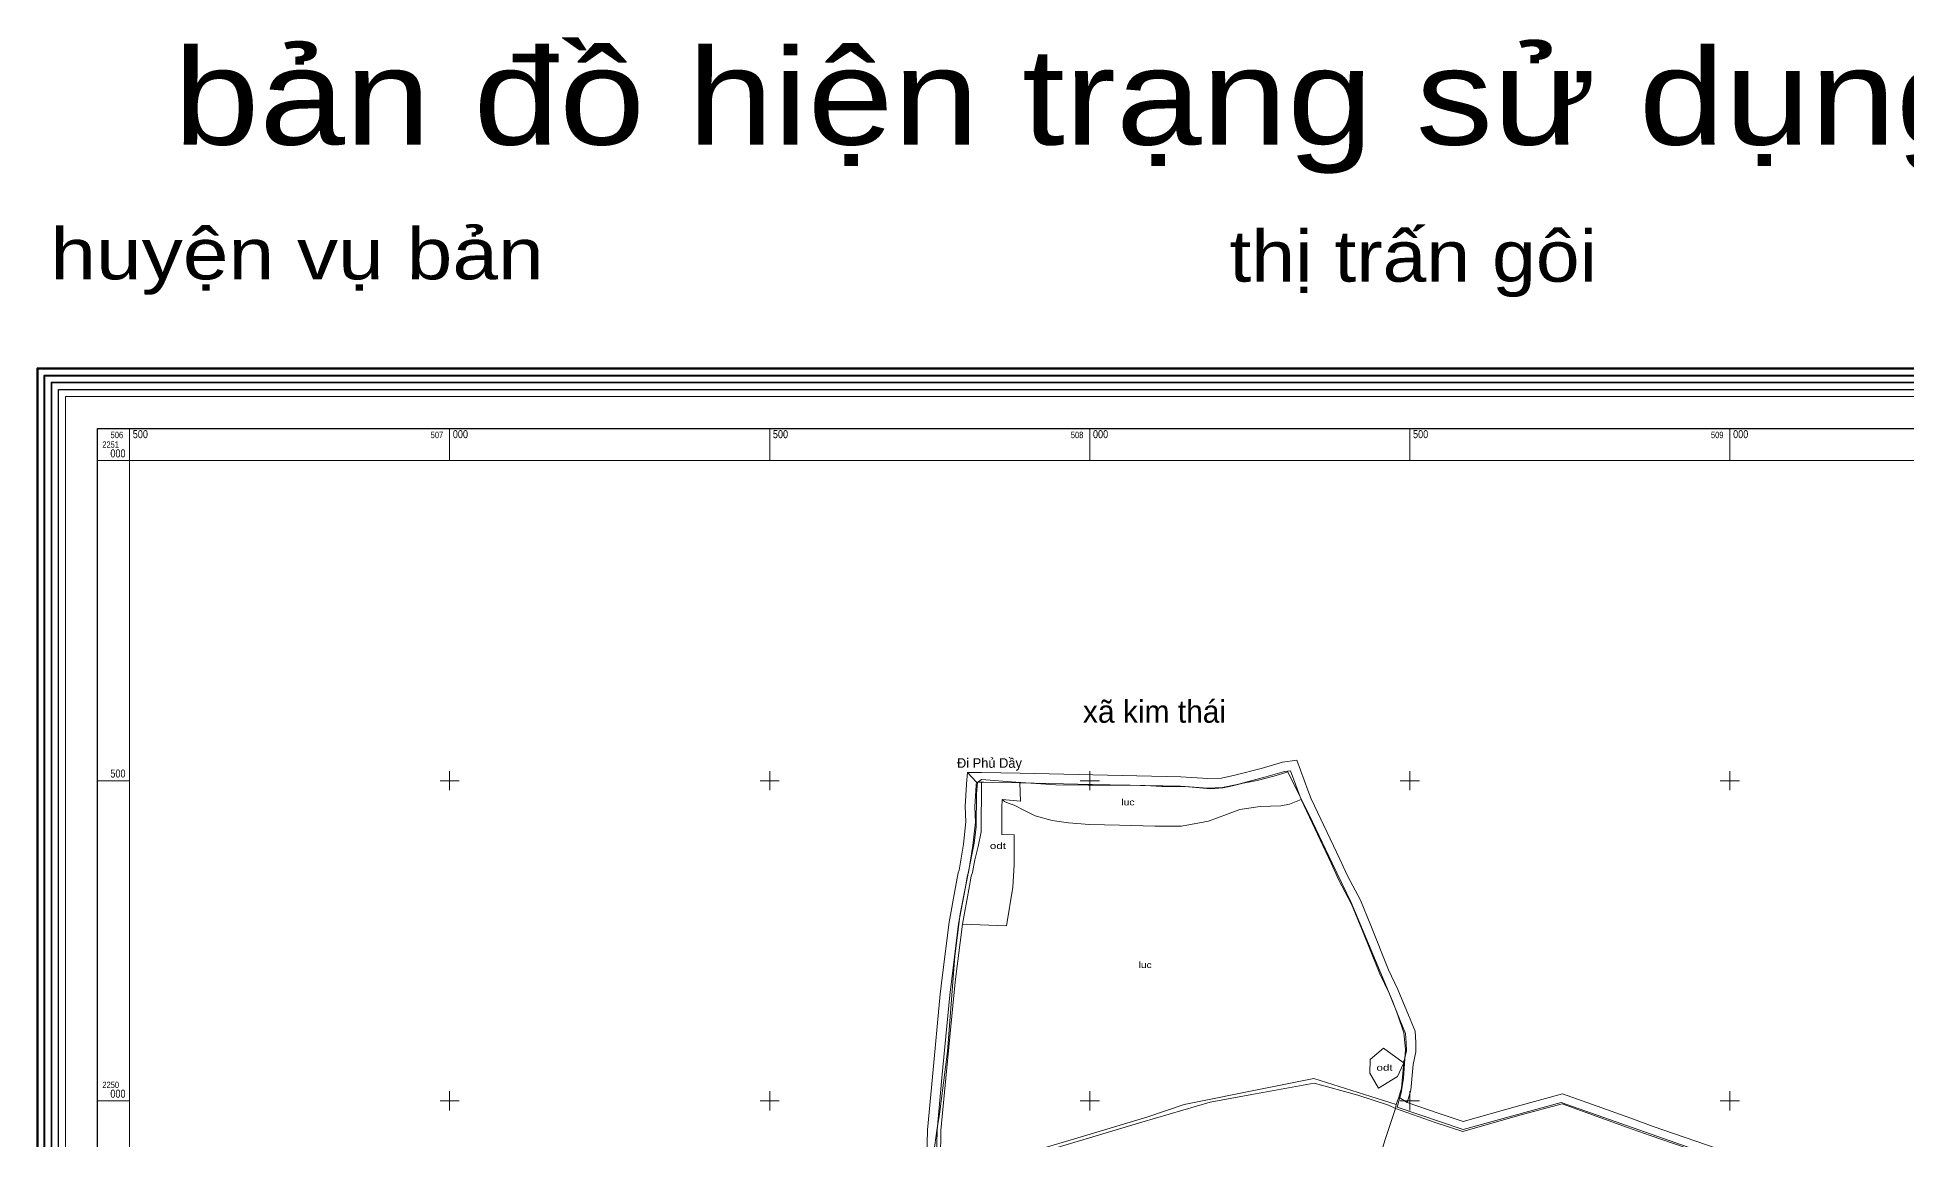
# Model space of a CAD drawing. Header units: metres. Extents: x 506356 to 510922, y 2246675 to 2251661.
# Drawn here: x 506356 to 509276, y 2249940 to 2251661 of the extents above; entities that cross this region are included whole.
import ezdxf
from ezdxf.enums import TextEntityAlignment as Align

# ---------------------------------------------------------------- set-up
doc = ezdxf.new("R2010")
doc.units = ezdxf.units.M
doc.header["$LTSCALE"] = 4
for name, color, linetype, lineweight in [('10', 7, 'Continuous', 13), ('30', 7, 'Continuous', 13), ('4', 7, 'Continuous', 13), ('5', 7, 'Continuous', 13), ('63', 7, 'Continuous', 13), ('7', 7, 'Continuous', 13)]:
    doc.layers.add(name, color=color, linetype=linetype, lineweight=lineweight)
for name, color, linetype in [('33', 7, 'Continuous'), ('39', 7, 'Continuous'), ('46', 7, 'Continuous')]:
    doc.layers.add(name, color=color, linetype=linetype)

msp = doc.modelspace()

# ---------------------------------------------------------------- linework, layer by layer
at = {"layer": '10'}
for p, q in [((508490.12, 2250058.43), (508489.78, 2250060.05)), ((508478.42, 2249994.46), (508477.66, 2249988.02))]:
    msp.add_line(p, q, dxfattribs=at)
for points in [[(507890.81, 2250496.88), (508004.23, 2250494.27), (508141.51, 2250491.3), (508184.3, 2250488.34), (508207.6, 2250489.19), (508230.05, 2250493.86), (508271.56, 2250504.88), (508304.18, 2250514.21), (508313.5, 2250515.48), (508330.02, 2250470.53)], [(507751.01, 2249859.77), (507754.65, 2249877.63), (507760.63, 2249910.44), (507761.47, 2249954.17), (507769.11, 2250036.06), (507781.38, 2250165.19), (507784.35, 2250190.66), (507794.94, 2250276.75), (507805.11, 2250331.08), (507808.99, 2250352.64), (507810.34, 2250356.7), (507817.45, 2250398.63), (507821.69, 2250435.05), (507820.63, 2250459.4), (507822.55, 2250492.86), (507822.64, 2250493.71), (507822.96, 2250497.81), (507830.95, 2250497.75)], [(507830.95, 2250497.75), (507830.57, 2250420.23), (507825.92, 2250397.16), (507820.63, 2250376.41), (507817.71, 2250362.65)], [(507890.81, 2250496.88), (507834.68, 2250497.59), (507830.95, 2250497.75)], [(507863.07, 2250470.71), (507891.66, 2250468.06), (507890.81, 2250496.88)], [(507881.73, 2250368.78), (507881.73, 2250415.39), (507862.46, 2250416.24), (507862.67, 2250458.41), (507863.07, 2250470.71)], [(508330.02, 2250470.53), (508311.8, 2250463.32), (508298.67, 2250460.78), (508266.05, 2250459.93), (508234.28, 2250454.84), (508213.52, 2250447.21), (508185.57, 2250437.04), (508143.21, 2250428.98), (508101.69, 2250428.98), (508046.22, 2250430.68), (507999.62, 2250431.53), (507966.57, 2250434.07), (507941.18, 2250437.9), (507914.92, 2250445.1), (507897.97, 2250453.58), (507881.88, 2250462.06), (507872.56, 2250465.03), (507867.05, 2250467.58), (507863.07, 2250470.71)], [(508330.02, 2250470.53), (508377.3, 2250371.37), (508389.32, 2250344.72), (508409.09, 2250307.32), (508424.98, 2250268.19), (508452.91, 2250198.54), (508467.52, 2250168.02), (508483.84, 2250128.03), (508493.29, 2250105.24), (508494.15, 2250090.63), (508494.58, 2250078.16), (508491.36, 2250062.79), (508489.78, 2250060.05)], [(507811.14, 2250329.97), (507814.95, 2250351.12), (507816.81, 2250356.7), (507817.71, 2250362.65)], [(507760.56, 2249876.5), (507760.77, 2249878.04), (507766.75, 2249909.83), (507767.6, 2249953.83), (507775.21, 2250035.49), (507787.48, 2250164.54), (507790.44, 2250189.93), (507801, 2250275.81), (507811.14, 2250329.96), (507811.14, 2250329.97)], [(508478.42, 2249994.46), (508349.8, 2250034.72), (508274.57, 2250020.02), (508147.5, 2249994.31), (508089.24, 2249974.56), (507995.2, 2249946.55), (507918.59, 2249923.59), (507828.69, 2249897.87), (507768.14, 2249878.58), (507760.56, 2249876.5)], [(508490.12, 2250058.43), (508490.12, 2250054.44), (508486.85, 2250019.76), (508482.63, 2250005.7), (508478.42, 2249994.46)], [(507758.41, 2249867.62), (507833.96, 2249892.09), (507954.09, 2249928.63), (508081.28, 2249966.54), (508188.06, 2249997.98), (508253.23, 2250009.76), (508350.59, 2250027.83), (508418.9, 2250008.97), (508466.8, 2249993.26), (508477.66, 2249988.02)], [(508460.76, 2249938.04), (508468.93, 2249961.59), (508477.66, 2249988.02)]]:
    msp.add_lwpolyline(points, dxfattribs=at)
at = {"layer": '30'}
for p, q in [((507880.03, 2250333.63), (507881.73, 2250368.78)), ((507869.85, 2250273.56), (507880, 2250333.63))]:
    msp.add_line(p, q, dxfattribs=at)
for points in [[(508330.02, 2250470.53), (508313.5, 2250515.48), (508304.18, 2250514.21), (508271.56, 2250504.88), (508230.05, 2250493.86), (508207.6, 2250489.19), (508184.3, 2250488.34), (508141.51, 2250491.3), (508004.23, 2250494.27), (507890.81, 2250496.88), (507891.66, 2250468.06), (507863.07, 2250470.71), (507867.05, 2250467.58), (507872.56, 2250465.03)], [(507890.81, 2250496.88), (508004.23, 2250494.27), (508141.51, 2250491.3), (508184.3, 2250488.34), (508207.6, 2250489.19), (508230.05, 2250493.86), (508271.56, 2250504.88), (508304.18, 2250514.21), (508313.5, 2250515.48), (508330.02, 2250470.53)], [(507751.01, 2249859.77), (507754.65, 2249877.63), (507760.63, 2249910.44), (507761.47, 2249954.17), (507769.11, 2250036.06), (507781.38, 2250165.19), (507784.35, 2250190.66), (507794.94, 2250276.75), (507805.11, 2250331.08), (507808.99, 2250352.64), (507810.34, 2250356.7), (507817.45, 2250398.63), (507821.69, 2250435.05), (507820.63, 2250459.4), (507822.55, 2250492.86), (507822.64, 2250493.71), (507822.96, 2250497.81), (507830.95, 2250497.75)], [(507830.95, 2250497.75), (507822.96, 2250497.81), (507822.64, 2250493.71), (507822.55, 2250492.86), (507820.63, 2250459.4), (507821.69, 2250435.05), (507817.45, 2250398.63), (507810.34, 2250356.7), (507808.99, 2250352.64), (507805.11, 2250331.08), (507794.94, 2250276.75), (507784.35, 2250190.66)], [(507830.95, 2250497.75), (507830.57, 2250420.23), (507825.92, 2250397.16), (507820.63, 2250376.41), (507817.71, 2250362.65)], [(507817.71, 2250362.65), (507820.63, 2250376.41), (507825.92, 2250397.16), (507830.57, 2250420.23), (507830.95, 2250497.75)], [(507830.95, 2250497.75), (507830.57, 2250420.23), (507825.92, 2250397.16), (507820.63, 2250376.41), (507817.71, 2250362.65)], [(507825.92, 2250397.16), (507830.57, 2250420.23), (507830.95, 2250497.75)], [(507830.95, 2250497.75), (507834.68, 2250497.59), (507890.81, 2250496.88)], [(507890.81, 2250496.88), (507834.68, 2250497.59), (507830.95, 2250497.75)], [(507890.81, 2250496.88), (507891.66, 2250468.06), (507863.07, 2250470.71)], [(507863.07, 2250470.71), (507891.66, 2250468.06), (507890.81, 2250496.88)], [(507863.07, 2250470.71), (507891.66, 2250468.06), (507890.81, 2250496.88)], [(507897.97, 2250453.58), (507881.88, 2250462.06), (507872.56, 2250465.03), (507867.05, 2250467.58), (507863.07, 2250470.71), (507862.67, 2250458.41), (507862.46, 2250416.24), (507881.73, 2250415.39), (507881.73, 2250368.78), (507880.03, 2250333.63)], [(507881.73, 2250368.78), (507881.73, 2250415.39), (507862.46, 2250416.24), (507862.67, 2250458.41), (507863.07, 2250470.71)], [(508330.02, 2250470.53), (508311.8, 2250463.32), (508298.67, 2250460.78), (508266.05, 2250459.93), (508234.28, 2250454.84), (508213.52, 2250447.21), (508185.57, 2250437.04), (508143.21, 2250428.98), (508101.69, 2250428.98), (508046.22, 2250430.68), (507999.62, 2250431.53), (507966.57, 2250434.07), (507941.18, 2250437.9), (507914.92, 2250445.1), (507897.97, 2250453.58), (507881.88, 2250462.06), (507872.56, 2250465.03), (507867.05, 2250467.58), (507863.07, 2250470.71)], [(507863.07, 2250470.71), (507867.05, 2250467.58), (507872.56, 2250465.03), (507881.88, 2250462.06), (507897.97, 2250453.58), (507914.92, 2250445.1), (507941.18, 2250437.9), (507966.57, 2250434.07), (507999.62, 2250431.53), (508046.22, 2250430.68), (508101.69, 2250428.98), (508143.21, 2250428.98), (508185.57, 2250437.04), (508213.52, 2250447.21), (508234.28, 2250454.84), (508266.05, 2250459.93), (508298.67, 2250460.78), (508311.8, 2250463.32), (508330.02, 2250470.53)], [(507872.56, 2250465.03), (507881.88, 2250462.06), (507897.97, 2250453.58), (507914.92, 2250445.1)], [(508213.52, 2250447.21), (508185.57, 2250437.04), (508143.21, 2250428.98), (508101.69, 2250428.98), (508046.22, 2250430.68), (507999.62, 2250431.53), (507966.57, 2250434.07), (507941.18, 2250437.9), (507914.92, 2250445.1), (507897.97, 2250453.58)], [(507914.92, 2250445.1), (507941.18, 2250437.9), (507966.57, 2250434.07), (507999.62, 2250431.53), (508046.22, 2250430.68)], [(508046.22, 2250430.68), (508101.69, 2250428.98), (508143.21, 2250428.98), (508185.57, 2250437.04), (508213.52, 2250447.21), (508234.28, 2250454.84), (508266.05, 2250459.93)], [(508311.8, 2250463.32), (508298.67, 2250460.78), (508266.05, 2250459.93), (508234.28, 2250454.84), (508213.52, 2250447.21)], [(508266.05, 2250459.93), (508298.67, 2250460.78), (508311.8, 2250463.32), (508330.02, 2250470.53)], [(508467.52, 2250168.02), (508452.91, 2250198.54), (508424.98, 2250268.19), (508409.09, 2250307.32), (508389.32, 2250344.72), (508377.3, 2250371.37), (508330.02, 2250470.53), (508311.8, 2250463.32)], [(508330.02, 2250470.53), (508377.3, 2250371.37), (508389.32, 2250344.72), (508409.09, 2250307.32), (508424.98, 2250268.19), (508452.91, 2250198.54), (508467.52, 2250168.02), (508483.84, 2250128.03), (508493.29, 2250105.24), (508494.15, 2250090.63), (508494.58, 2250078.16), (508491.36, 2250062.79), (508489.78, 2250060.05)], [(507801, 2250275.81), (507811.14, 2250329.97), (507814.95, 2250351.12), (507816.81, 2250356.7), (507817.71, 2250362.65), (507820.63, 2250376.41), (507825.92, 2250397.16)], [(507817.71, 2250362.65), (507816.81, 2250356.7), (507814.95, 2250351.12), (507811.14, 2250329.97), (507801, 2250275.81), (507790.44, 2250189.93), (507787.48, 2250164.54), (507775.21, 2250035.49), (507767.6, 2249953.83), (507766.75, 2249909.83), (507760.77, 2249878.04), (507760.56, 2249876.5)], [(507760.56, 2249876.5), (507760.77, 2249878.04), (507766.75, 2249909.83), (507767.6, 2249953.83), (507775.21, 2250035.49), (507787.48, 2250164.54), (507790.44, 2250189.93), (507801, 2250275.81), (507811.14, 2250329.97), (507814.95, 2250351.12), (507816.81, 2250356.7), (507817.71, 2250362.65)], [(507817.71, 2250362.65), (507816.81, 2250356.7), (507814.95, 2250351.12), (507811.14, 2250329.97)], [(507880, 2250333.63), (507869.85, 2250273.56), (507801, 2250275.81), (507790.44, 2250189.93), (507787.48, 2250164.54)], [(507811.14, 2250329.96), (507801, 2250275.81), (507869.85, 2250273.56)], [(507775.21, 2250035.49), (507787.48, 2250164.54), (507790.44, 2250189.93), (507801, 2250275.81)], [(507784.35, 2250190.66), (507781.38, 2250165.19), (507769.11, 2250036.06), (507761.47, 2249954.17), (507760.63, 2249910.44), (507754.65, 2249877.63), (507751.01, 2249859.77), (507758.41, 2249867.62)], [(507787.48, 2250164.54), (507775.21, 2250035.49), (507767.6, 2249953.83)], [(508489.78, 2250060.05), (508491.36, 2250062.79), (508494.58, 2250078.16), (508494.15, 2250090.63), (508493.29, 2250105.24), (508483.84, 2250128.03), (508467.52, 2250168.02)], [(508489.78, 2250060.05), (508458.62, 2250082.43), (508438.12, 2250064.38), (508437.3, 2250043.04), (508451.24, 2250020.06), (508480.76, 2250038.12), (508490.12, 2250058.43)], [(508480.76, 2250038.12), (508451.24, 2250020.06), (508437.3, 2250043.04), (508438.12, 2250064.38), (508458.62, 2250082.43), (508489.78, 2250060.05)], [(507760.56, 2249876.5), (507760.77, 2249878.04), (507766.75, 2249909.83), (507767.6, 2249953.83), (507775.21, 2250035.49)], [(507760.56, 2249876.5), (507768.14, 2249878.58), (507828.69, 2249897.87), (507918.59, 2249923.59), (507995.2, 2249946.55), (508089.24, 2249974.56), (508147.5, 2249994.31), (508274.57, 2250020.02), (508349.8, 2250034.72), (508478.42, 2249994.46), (508477.66, 2249988.02)], [(508478.42, 2249994.46), (508349.8, 2250034.72), (508274.57, 2250020.02), (508147.5, 2249994.31), (508089.24, 2249974.56), (507995.2, 2249946.55), (507918.59, 2249923.59), (507828.69, 2249897.87), (507768.14, 2249878.58), (507760.56, 2249876.5)], [(508478.42, 2249994.46), (508349.8, 2250034.72), (508274.57, 2250020.02), (508147.5, 2249994.31), (508089.24, 2249974.56), (507995.2, 2249946.55)], [(508147.5, 2249994.31), (508274.57, 2250020.02), (508349.8, 2250034.72), (508478.42, 2249994.46), (508482.63, 2250005.7)], [(508490.12, 2250058.43), (508490.12, 2250054.44), (508486.85, 2250019.76), (508482.63, 2250005.7), (508478.42, 2249994.46)], [(508482.63, 2250005.7), (508486.85, 2250019.76), (508490.12, 2250054.44), (508490.12, 2250058.43), (508480.76, 2250038.12)], [(507758.41, 2249867.62), (507833.96, 2249892.09), (507954.09, 2249928.63), (508081.28, 2249966.54), (508188.06, 2249997.98), (508253.23, 2250009.76), (508350.59, 2250027.83), (508418.9, 2250008.97), (508466.8, 2249993.26), (508477.66, 2249988.02)], [(508477.66, 2249988.02), (508466.8, 2249993.26), (508418.9, 2250008.97), (508350.59, 2250027.83), (508253.23, 2250009.76), (508188.06, 2249997.98), (508081.28, 2249966.54), (507954.09, 2249928.63), (507833.96, 2249892.09), (507758.41, 2249867.62)], [(508466.8, 2249993.26), (508418.9, 2250008.97), (508350.59, 2250027.83), (508253.23, 2250009.76), (508188.06, 2249997.98)], [(508188.06, 2249997.98), (508253.23, 2250009.76), (508350.59, 2250027.83)], [(508350.59, 2250027.83), (508418.9, 2250008.97), (508466.8, 2249993.26), (508477.66, 2249988.02), (508478.42, 2249994.46)], [(508188.06, 2249997.98), (508081.28, 2249966.54), (507954.09, 2249928.63), (507833.96, 2249892.09), (507758.41, 2249867.62)], [(507758.41, 2249867.62), (507833.96, 2249892.09), (507954.09, 2249928.63), (508081.28, 2249966.54), (508188.06, 2249997.98)], [(507768.14, 2249878.58), (507828.69, 2249897.87), (507918.59, 2249923.59), (507995.2, 2249946.55), (508089.24, 2249974.56), (508147.5, 2249994.31)], [(508477.66, 2249988.02), (508468.93, 2249961.59), (508460.76, 2249938.04), (508393.36, 2249709.25)], [(508460.76, 2249938.04), (508468.93, 2249961.59), (508477.66, 2249988.02), (508466.8, 2249993.26)], [(508460.76, 2249938.04), (508468.93, 2249961.59), (508477.66, 2249988.02)], [(508477.66, 2249988.02), (508468.93, 2249961.59), (508460.76, 2249938.04)], [(508477.66, 2249988.02), (508539.7, 2249966.48), (508582.89, 2249952.34), (508672.02, 2249977.49), (508737.97, 2249995.17), (508840.04, 2249958.62), (508875.37, 2249946.05), (509095.61, 2249870.22), (509106.61, 2249872.18), (509185.42, 2249886.56), (509195.84, 2249888.55), (509205.36, 2249889.93), (509235.79, 2249894.83), (509248.65, 2249897.09), (509262.78, 2249899.36), (509265.62, 2249899.46), (509266.68, 2249899.22), (509266.72, 2249899.21)], [(508582.89, 2249952.34), (508539.7, 2249966.48), (508477.66, 2249988.02)], [(509185.42, 2249886.56), (509106.61, 2249872.18), (509095.61, 2249870.22), (508875.37, 2249946.05), (508840.04, 2249958.62), (508737.97, 2249995.17), (508672.02, 2249977.49), (508582.89, 2249952.34)], [(507767.6, 2249953.83), (507766.75, 2249909.83), (507760.77, 2249878.04), (507760.56, 2249876.5), (507768.14, 2249878.58)], [(507995.2, 2249946.55), (507918.59, 2249923.59), (507828.69, 2249897.87), (507768.14, 2249878.58), (507760.56, 2249876.5), (507758.43, 2249867.65)]]:
    msp.add_lwpolyline(points, dxfattribs=at)
for points in [[(508490.12, 2250058.43), (508480.76, 2250038.12), (508451.24, 2250020.06), (508437.3, 2250043.04), (508438.12, 2250064.38), (508458.62, 2250082.43), (508489.78, 2250060.05)], [(508451.24, 2250020.06), (508480.76, 2250038.12), (508490.12, 2250058.43), (508489.78, 2250060.05), (508458.62, 2250082.43), (508438.12, 2250064.38), (508437.3, 2250043.04)]]:
    msp.add_lwpolyline(points, close=True, dxfattribs=at)
at = {"layer": '4'}
msp.add_lwpolyline([(509093.35, 2249871.93), (508736.6, 2249997.26), (508583.55, 2249955.47), (508480.18, 2249990.25), (508486.44, 2250012.46), (508490.1, 2250035.22), (508493.04, 2250080.76), (508490.84, 2250106.46), (508481.3, 2250133.64), (508473.23, 2250154.93), (508408.17, 2250309.64), (508378.56, 2250371.34), (508347.74, 2250435.97), (508309.48, 2250514.03), (508306.41, 2250512.6), (508287.58, 2250506.97), (508261.4, 2250500.61), (508239.39, 2250496.2), (508223.24, 2250491.79), (508208.57, 2250488.86), (508188.76, 2250487.39), (508148.4, 2250491.06), (508141.6, 2250490.82), (508112.73, 2250490.82), (508094.87, 2250492.05), (508063.32, 2250493.27), (507997.76, 2250493.03), (507947.13, 2250493.76), (507884.52, 2250497.68), (507830.71, 2250502.08), (507824.86, 2250497.16), (507823.14, 2250479.32), (507822.38, 2250428.15), (507819.2, 2250402.45), (507813.58, 2250374.05), (507797.44, 2250292.05), (507789.35, 2250226.2), (507777.6, 2250077.1), (507765.35, 2249979.43), (507761.18, 2249953.85), (507754.68, 2249907.94)], dxfattribs=at)
at = {"layer": '5'}
for points in [[(507881.73, 2250368.78), (507880.03, 2250333.63), (507880, 2250333.63)], [(507880, 2250333.63), (507869.85, 2250273.56), (507801, 2250275.81)], [(508489.78, 2250060.05), (508458.62, 2250082.43), (508438.12, 2250064.38), (508437.3, 2250043.04), (508451.24, 2250020.06), (508480.76, 2250038.12), (508490.12, 2250058.43)], [(509266.68, 2249899.22), (509265.62, 2249899.46), (509262.78, 2249899.36), (509248.65, 2249897.09), (509235.79, 2249894.83), (509205.36, 2249889.93), (509195.84, 2249888.55), (509185.42, 2249886.56), (509106.61, 2249872.18), (509095.61, 2249870.22), (508875.37, 2249946.05), (508840.04, 2249958.62), (508737.97, 2249995.17), (508672.02, 2249977.49), (508582.89, 2249952.34), (508539.7, 2249966.48), (508477.66, 2249988.02)]]:
    msp.add_lwpolyline(points, dxfattribs=at)
at = {"layer": '63'}
for p, q in [((506500, 2251000), (506500, 2251050)), ((507000, 2251000), (507000, 2251050)), ((507500, 2251000), (507500, 2251050)), ((508000, 2251000), (508000, 2251050)), ((508500, 2251000), (508500, 2251050)), ((509000, 2251000), (509000, 2251050)), ((506450, 2251000), (506500, 2251000)), ((507000, 2250485), (507000, 2250515)), ((507500, 2250485), (507500, 2250515)), ((508000, 2250485), (508000, 2250515)), ((508500, 2250485), (508500, 2250515)), ((509000, 2250485), (509000, 2250515)), ((506450, 2250500), (506500, 2250500)), ((506985, 2250500), (507015, 2250500)), ((507485, 2250500), (507515, 2250500)), ((507985, 2250500), (508015, 2250500)), ((508485, 2250500), (508515, 2250500)), ((508985, 2250500), (509015, 2250500)), ((507000, 2249985), (507000, 2250015)), ((507500, 2249985), (507500, 2250015)), ((508000, 2249985), (508000, 2250015)), ((508500, 2249985), (508500, 2250015)), ((509000, 2249985), (509000, 2250015)), ((506450, 2250000), (506500, 2250000)), ((506985, 2250000), (507015, 2250000)), ((507485, 2250000), (507515, 2250000)), ((507985, 2250000), (508015, 2250000)), ((508485, 2250000), (508515, 2250000)), ((508985, 2250000), (509015, 2250000))]:
    msp.add_line(p, q, dxfattribs=at)
at = {"layer": '63', "lineweight": 53}
msp.add_lwpolyline([(506356, 2246856), (506356, 2251144), (510644, 2251144), (510644, 2246856)], close=True, dxfattribs=at)
at = {"layer": '63', "lineweight": 40}
msp.add_lwpolyline([(506367, 2246867), (506367, 2251133), (510633, 2251133), (510633, 2246867)], close=True, dxfattribs=at)
at = {"layer": '63', "lineweight": 35}
msp.add_lwpolyline([(506378, 2246878), (506378, 2251122), (510622, 2251122), (510622, 2246878)], close=True, dxfattribs=at)
at = {"layer": '63', "lineweight": 25}
for points in [[(506389, 2246889), (506389, 2251111), (510611, 2251111), (510611, 2246889)], [(506450, 2246950), (506450, 2251050), (510550, 2251050), (510550, 2246950)]]:
    msp.add_lwpolyline(points, close=True, dxfattribs=at)
at = {"layer": '63'}
for points in [[(506400, 2246900), (506400, 2251100), (510600, 2251100), (510600, 2246900)], [(506500, 2247000), (506500, 2251000), (510500, 2251000), (510500, 2247000)]]:
    msp.add_lwpolyline(points, close=True, dxfattribs=at)
at = {"layer": '7'}
for p, q in [((507822.96, 2250497.81), (507809.09, 2250512.91)), ((507830.23, 2250512.76), (507891.16, 2250511.88)), ((508346.07, 2250471.72), (508340.58, 2250485.29)), ((508482.57, 2250005.55), (508495.85, 2249997.58))]:
    msp.add_line(p, q, dxfattribs=at)
for points in [[(508340.58, 2250485.29), (508323.42, 2250531.97), (508301.09, 2250528.93), (508267.57, 2250519.34), (508226.6, 2250508.46), (508205.79, 2250504.13), (508184.54, 2250503.36), (508142.19, 2250506.29), (508004.56, 2250509.27), (507891.16, 2250511.88), (507830.78, 2250512.75), (507809.09, 2250512.91), (507822.96, 2250497.81), (507830.95, 2250497.75)], [(507891.16, 2250511.88), (508004.56, 2250509.27), (508142.19, 2250506.29), (508184.54, 2250503.36), (508205.79, 2250504.13), (508226.6, 2250508.46), (508267.57, 2250519.34), (508301.09, 2250528.93), (508323.42, 2250531.97), (508340.58, 2250485.29)], [(508323.42, 2250531.97), (508301.09, 2250528.93), (508267.57, 2250519.34)], [(508438.89, 2250273.8), (508422.7, 2250313.66), (508402.8, 2250351.32), (508390.91, 2250377.68), (508346.07, 2250471.72), (508340.58, 2250485.29), (508323.42, 2250531.97)], [(507738.87, 2249874.69), (507745.66, 2249911.94), (507746.48, 2249955.01), (507754.18, 2250037.47), (507766.46, 2250166.77), (507769.46, 2250192.44), (507780.11, 2250279.05), (507790.36, 2250333.79), (507794.42, 2250356.35), (507795.74, 2250360.34), (507802.6, 2250400.75), (507806.65, 2250435.59), (507805.61, 2250459.5), (507807.6, 2250494.08), (507807.7, 2250495.08), (507809.09, 2250512.91), (507831.06, 2250512.75)], [(507751.01, 2249859.77), (507754.65, 2249877.63), (507760.63, 2249910.44), (507761.47, 2249954.17), (507769.11, 2250036.06), (507781.38, 2250165.19), (507784.35, 2250190.66), (507794.94, 2250276.75), (507805.11, 2250331.08), (507808.99, 2250352.64), (507810.34, 2250356.7), (507817.45, 2250398.63), (507821.69, 2250435.05), (507820.63, 2250459.4), (507822.55, 2250492.86), (507822.64, 2250493.71), (507822.96, 2250497.81), (507809.09, 2250512.91)], [(507751.01, 2249859.77), (507754.65, 2249877.63), (507760.63, 2249910.44), (507761.47, 2249954.17), (507769.11, 2250036.06), (507781.38, 2250165.19), (507784.35, 2250190.66), (507794.94, 2250276.75), (507805.11, 2250331.08), (507808.99, 2250352.64), (507810.34, 2250356.7), (507817.45, 2250398.63), (507821.69, 2250435.05), (507820.63, 2250459.4), (507822.55, 2250492.86), (507822.64, 2250493.71), (507822.96, 2250497.81), (507809.09, 2250512.91)], [(507809.09, 2250512.91), (507807.7, 2250495.08), (507807.6, 2250494.08), (507805.61, 2250459.5), (507806.65, 2250435.59), (507802.6, 2250400.75), (507795.74, 2250360.34), (507794.42, 2250356.35), (507790.36, 2250333.79), (507780.11, 2250279.05), (507769.46, 2250192.44)], [(507809.09, 2250512.91), (507807.7, 2250495.08), (507807.6, 2250494.08), (507805.61, 2250459.5), (507806.65, 2250435.59), (507802.6, 2250400.75), (507795.74, 2250360.34), (507794.42, 2250356.35)], [(508267.57, 2250519.34), (508226.6, 2250508.46), (508205.79, 2250504.13), (508184.54, 2250503.36), (508142.19, 2250506.29), (508004.56, 2250509.27), (507891.16, 2250511.88), (507831.06, 2250512.75), (507809.09, 2250512.91), (507822.96, 2250497.81), (507830.95, 2250497.75)], [(508141.51, 2250491.3), (508184.3, 2250488.34), (508207.6, 2250489.19), (508230.05, 2250493.86), (508271.56, 2250504.88), (508304.18, 2250514.21), (508313.5, 2250515.48), (508330.02, 2250470.53)], [(508141.51, 2250491.3), (508184.3, 2250488.34), (508207.6, 2250489.19), (508230.05, 2250493.86), (508271.56, 2250504.88), (508304.18, 2250514.21), (508313.5, 2250515.48), (508330.02, 2250470.53)], [(507830.95, 2250497.75), (507834.68, 2250497.59), (507890.81, 2250496.88)], [(507830.95, 2250497.75), (507834.68, 2250497.59), (507890.81, 2250496.88)], [(507890.81, 2250496.88), (508004.23, 2250494.27), (508141.51, 2250491.3)], [(507890.81, 2250496.88), (508004.23, 2250494.27), (508141.51, 2250491.3)], [(508505.39, 2250056.62), (508509.63, 2250076.86), (508509.13, 2250091.33), (508508.12, 2250108.65), (508497.71, 2250133.74), (508481.24, 2250174.1), (508466.65, 2250204.58), (508438.89, 2250273.8), (508422.7, 2250313.66), (508402.8, 2250351.32), (508390.91, 2250377.68), (508346.07, 2250471.72), (508340.58, 2250485.29)], [(508330.02, 2250470.53), (508377.3, 2250371.37), (508389.32, 2250344.72), (508409.09, 2250307.32), (508424.98, 2250268.19), (508452.91, 2250198.54), (508467.52, 2250168.02), (508483.84, 2250128.03), (508493.29, 2250105.24), (508494.15, 2250090.63), (508494.58, 2250078.16), (508491.36, 2250062.79), (508489.78, 2250060.05), (508490.12, 2250058.43)], [(508330.02, 2250470.53), (508377.3, 2250371.37), (508389.32, 2250344.72), (508409.09, 2250307.32), (508424.98, 2250268.19)], [(508346.07, 2250471.72), (508390.91, 2250377.68), (508402.8, 2250351.32), (508422.7, 2250313.66), (508438.89, 2250273.8), (508466.65, 2250204.58), (508481.24, 2250174.1), (508497.71, 2250133.74), (508508.12, 2250108.65), (508509.13, 2250091.33), (508509.63, 2250076.86), (508505.39, 2250056.62)], [(507794.42, 2250356.35), (507790.36, 2250333.79), (507780.11, 2250279.05), (507769.46, 2250192.44)], [(508509.63, 2250076.86), (508509.13, 2250091.33), (508508.12, 2250108.65), (508497.71, 2250133.74), (508481.24, 2250174.1), (508466.65, 2250204.58), (508438.89, 2250273.8)], [(508424.98, 2250268.19), (508452.91, 2250198.54), (508467.52, 2250168.02), (508483.84, 2250128.03), (508493.29, 2250105.24), (508494.15, 2250090.63), (508494.58, 2250078.16), (508491.36, 2250062.79), (508489.78, 2250060.05), (508490.12, 2250058.43)], [(507769.46, 2250192.44), (507766.46, 2250166.77), (507754.18, 2250037.47), (507746.48, 2249955.01), (507745.66, 2249911.94), (507738.87, 2249874.69), (507751.01, 2249859.77)], [(507769.46, 2250192.44), (507766.46, 2250166.77), (507754.18, 2250037.47), (507746.48, 2249955.01), (507745.66, 2249911.94), (507738.87, 2249874.69), (507751.01, 2249859.77)], [(508495.85, 2249997.58), (508501.64, 2250016.87), (508505.39, 2250056.62), (508509.63, 2250076.86)], [(508490.12, 2250058.43), (508490.12, 2250054.44), (508486.85, 2250019.76), (508482.63, 2250005.7), (508482.57, 2250005.55), (508495.85, 2249997.58)], [(508490.12, 2250058.43), (508490.12, 2250054.44), (508486.85, 2250019.76), (508482.63, 2250005.7), (508482.57, 2250005.55), (508495.85, 2249997.58)], [(508505.39, 2250056.62), (508501.64, 2250016.87), (508495.85, 2249997.58)], [(508495.85, 2249997.58), (508501.64, 2250016.87), (508505.39, 2250056.62)], [(509269.5, 2249913.96), (509267.04, 2249914.52), (509261.32, 2249914.32), (509246.16, 2249911.88), (509233.3, 2249909.62), (509203.09, 2249904.76), (509193.36, 2249903.35), (509182.67, 2249901.31), (509103.95, 2249886.94), (509096.81, 2249885.67), (508880.33, 2249960.21), (508845.08, 2249972.75), (508738.61, 2250010.87), (508668.04, 2249991.95), (508583.21, 2249968.02), (508544.49, 2249980.69), (508495.85, 2249997.58), (508482.57, 2250005.55), (508478.42, 2249994.46), (508477.66, 2249988.02)], [(509269.5, 2249913.96), (509267.04, 2249914.52), (509261.32, 2249914.32), (509246.16, 2249911.88), (509233.3, 2249909.62), (509203.09, 2249904.76), (509193.36, 2249903.35), (509182.67, 2249901.31), (509103.95, 2249886.94), (509096.81, 2249885.67), (508880.33, 2249960.21), (508845.08, 2249972.75), (508738.61, 2250010.87), (508668.04, 2249991.95), (508583.21, 2249968.02), (508544.49, 2249980.69), (508495.85, 2249997.58), (508482.57, 2250005.55), (508478.42, 2249994.46), (508477.66, 2249988.02)], [(509269.99, 2249913.85), (509267.04, 2249914.52), (509261.32, 2249914.32), (509246.16, 2249911.88), (509233.3, 2249909.62), (509203.09, 2249904.76), (509193.36, 2249903.35), (509182.67, 2249901.31), (509103.95, 2249886.94), (509096.81, 2249885.67), (508880.33, 2249960.21), (508845.08, 2249972.75), (508738.61, 2250010.87), (508668.04, 2249991.95), (508583.21, 2249968.02), (508544.49, 2249980.69), (508495.85, 2249997.58)], [(508477.66, 2249988.02), (508539.7, 2249966.48), (508582.89, 2249952.34), (508672.02, 2249977.49), (508737.97, 2249995.17), (508840.04, 2249958.62), (508875.37, 2249946.05), (509095.61, 2249870.22)], [(508477.66, 2249988.02), (508539.7, 2249966.48), (508582.89, 2249952.34), (508672.02, 2249977.49), (508737.97, 2249995.17), (508840.04, 2249958.62), (508875.37, 2249946.05), (509095.61, 2249870.22)]]:
    msp.add_lwpolyline(points, dxfattribs=at)

# ---------------------------------------------------------------- texts
at = {"layer": '33'}
for s, width, p in [('luc', 1.2, (508059.66, 2250461.45)), ('odt', 1.35, (507856.55, 2250393.34)), ('luc', 1.2, (508086.54, 2250207.48)), ('odt', 1.35, (508460.53, 2250046.97))]:
    msp.add_text(s, height=10, dxfattribs=dict(at, width=width)).set_placement(p, align=Align.CENTER)
at = {"layer": '39'}
msp.add_text('Đi Phủ Dầy', height=15, dxfattribs=at).set_placement((507843.28, 2250520.15), align=Align.CENTER)
at = {"layer": '46'}
msp.add_text('xã kim thái', height=35, dxfattribs=at).set_placement((508101.16, 2250590.58), align=Align.CENTER)
at = {"layer": '63'}
for s, height, width, p in [('bản đồ hiện trạng sử dụng đất năm 2005', 150, 1.2, (508750.59, 2251493.31)), ('huyện vụ bản', 80, 1.2, (506761.61, 2251283)), ('huyện vụ bản', 80, 1.2, (506761.61, 2251283)), ('thị trấn gôi', 80, 1.15, (508505.36, 2251279.35)), ('thị trấn gôi', 80, 1.15, (508505.36, 2251279.35))]:
    msp.add_text(s, height=height, dxfattribs=dict(at, width=width)).set_placement(p, align=Align.CENTER)
for s, height, width, p in [('2251', 10, 0.8, (506457.5, 2251020)), ('2251', 10, 0.8, (506457.5, 2251020)), ('500', 12.5, 0.85, (506505, 2251035)), ('000', 12.5, 0.85, (507005, 2251035)), ('500', 12.5, 0.85, (507505, 2251035)), ('000', 12.5, 0.85, (508005, 2251035)), ('500', 12.5, 0.85, (508505, 2251035)), ('000', 12.5, 0.85, (509005, 2251035)), ('000', 12.5, 0.85, (506470, 2251005)), ('500', 12.5, 0.85, (506470, 2250505)), ('2250', 10, 0.85, (506457.5, 2250020)), ('000', 12.5, 0.85, (506470, 2250005))]:
    msp.add_text(s, height=height, dxfattribs=dict(at, width=width)).set_placement(p)
at = {"layer": '63', "width": 0.85}
for s, p in [('506', (506490, 2251035)), ('507', (506990, 2251035)), ('508', (507990, 2251035)), ('509', (508990, 2251035))]:
    msp.add_text(s, height=10, dxfattribs=at).set_placement(p, align=Align.RIGHT)

doc.saveas('drawing.dxf')
